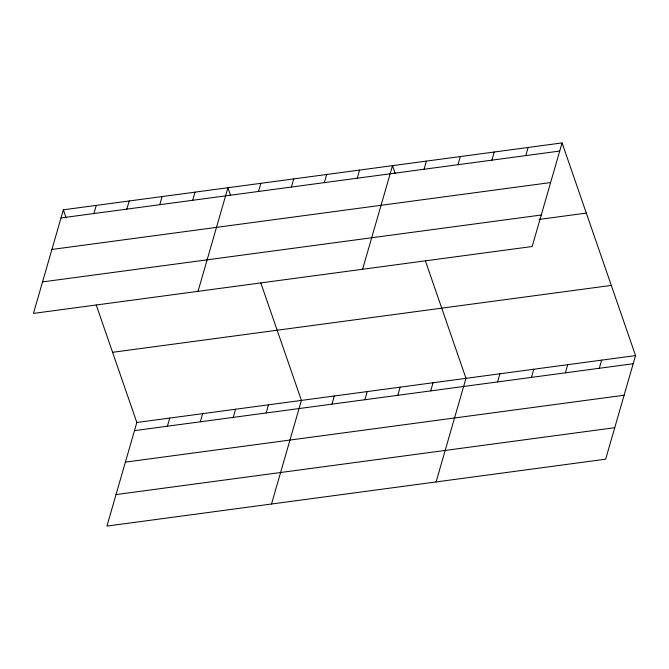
<?xml version="1.0" encoding="UTF-8"?>
<svg xmlns="http://www.w3.org/2000/svg" width="669" height="669" viewBox="0 0 669 669"><rect width="100%" height="100%" fill="white"/><g stroke="black" fill="none" stroke-linecap="round" stroke-linejoin="round"><path stroke-width="1" d="M63.354 209.807L33.45 313.41L532.164 246.518L562.069 142.915L63.354 209.807L66.047 217.609M93.919 213.536L96.269 205.391M126.834 209.121L129.184 200.976M159.749 204.706L162.099 196.561M192.664 200.29L195.013 192.154M96.261 305.064L136.836 422.482L106.931 526.085L605.646 459.193L635.55 355.59L562.069 142.915M198.024 291.333L227.928 187.738L230.621 195.532M167.401 426.212L169.75 418.066M258.493 191.459L260.843 183.323M200.315 421.796L202.665 413.659M291.408 187.044L293.758 178.907M233.23 417.381L235.58 409.244M324.323 182.629L326.673 174.492M266.145 412.965L268.495 404.829M357.238 178.213L359.588 170.077M271.514 504.008L301.41 400.413L260.835 282.987M362.598 269.256L392.502 165.661L395.195 173.455M331.975 404.135L334.324 395.998M424.062 169.249L426.412 161.112M364.889 399.719L367.239 391.582M457.981 164.699L460.331 156.563M397.804 395.304L400.154 387.167M491.891 160.15L494.24 152.014M430.719 390.888L433.069 382.752M525.801 155.601L528.15 147.464M436.088 481.931L465.984 378.336L425.417 260.91M497.552 381.924L499.902 373.787M531.462 377.375L533.812 369.238M565.372 372.825L567.722 364.689M599.29 368.276L601.64 360.139M61.004 217.952L559.719 151.052M51.914 249.453L550.62 182.553M42.54 281.908L541.254 215.017M539.047 219.44L586.312 213.102M112.584 352.304L611.299 285.412M136.836 422.482L635.55 355.59M134.486 430.627L633.2 363.735M125.396 462.128L624.11 395.237M116.03 494.583L614.744 427.692"/></g></svg>
